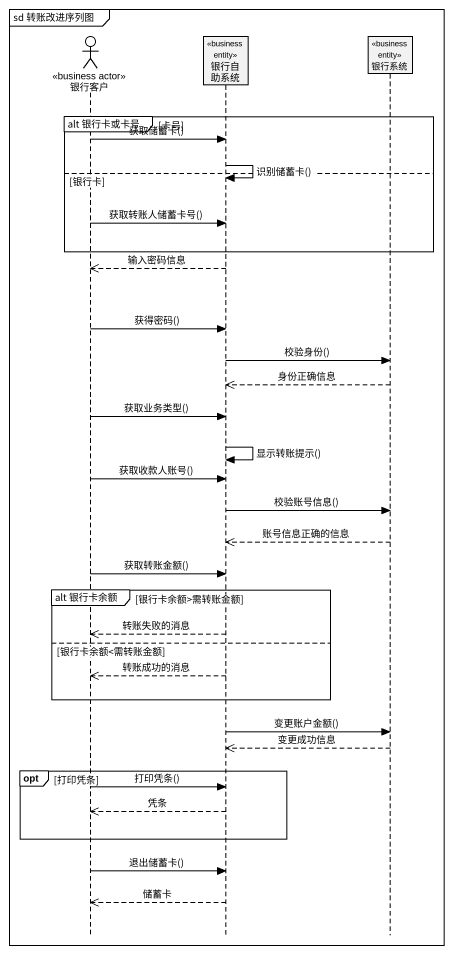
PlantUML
@startuml
mainframe sd 转账改进序列图
hide footbox
actor 银行客户 <<business actor>>
participant 银行自助系统 <<business entity>>
participant 银行系统 <<business entity>>

group alt 银行卡或卡号 [卡号]
  银行客户 -> 银行自助系统 : 获取储蓄卡()
  银行自助系统 -> 银行自助系统 : 识别储蓄卡()
else 银行卡
  银行客户 -> 银行自助系统 : 获取转账人储蓄卡号()
end
银行自助系统 -->> 银行客户 : 输入密码信息
银行客户 -> 银行自助系统 : 获得密码()
银行自助系统 -> 银行系统 : 校验身份()
银行系统 -->> 银行自助系统 : 身份正确信息
银行客户 -> 银行自助系统 : 获取业务类型()
银行自助系统 -> 银行自助系统 : 显示转账提示()
银行客户 -> 银行自助系统 : 获取收款人账号()
银行自助系统 -> 银行系统 : 校验账号信息()
银行系统 -->> 银行自助系统 : 账号信息正确的信息
银行客户 -> 银行自助系统 : 获取转账金额()
group alt 银行卡余额 [银行卡余额>需转账金额]
  银行自助系统 -->> 银行客户 : 转账失败的消息
else 银行卡余额<需转账金额
  银行自助系统 -->> 银行客户 : 转账成功的消息
end
银行自助系统 -> 银行系统 : 变更账户金额()
银行系统 -->> 银行自助系统 : 变更成功信息
opt 打印凭条
  银行客户 -> 银行自助系统 : 打印凭条()
  银行自助系统 -->> 银行客户 : 凭条
end
银行客户 -> 银行自助系统 : 退出储蓄卡()
银行自助系统 -->> 银行客户 : 储蓄卡
@enduml
